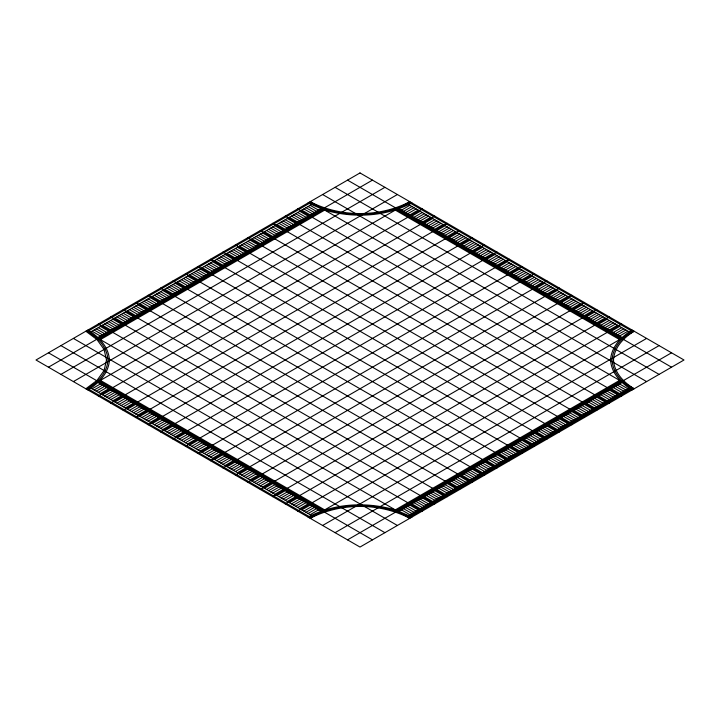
<?xml version="1.0" encoding="UTF-8"?>
<svg xmlns="http://www.w3.org/2000/svg" width="720" height="720" viewBox="0 0 720 720"><rect width="100%" height="100%" fill="white"/><g stroke="black" fill="none" stroke-linecap="round" stroke-linejoin="round"><path stroke-width="1.08" d="M86.886 389.376C97.488 382.824 107.19 373.113 107.964 360C107.19 346.887 97.488 337.176 86.886 330.624M87.921 389.979C98.739 383.292 108.639 373.383 109.431 360C108.639 346.617 98.739 336.708 87.921 330.021M632.079 330.021C621.261 336.708 611.361 346.617 610.569 360C611.361 373.383 621.261 383.292 632.079 389.979M633.114 330.624C622.512 337.176 612.81 346.887 612.036 360C612.81 373.113 622.512 382.824 633.114 389.376M88.821 330.705L309.249 203.436M90.63 332.055L311.598 204.48M97.839 337.482L321.003 208.647M48.465 367.191L372.465 180.135M99.63 338.85L323.37 209.673C352.341 218.394 384.885 217.143 411.921 202.914M100.233 339.705L324.837 210.024M60.921 374.391L384.921 187.326M73.386 381.582L397.386 194.526M92.079 388.782L100.386 383.985M401.535 210.114L409.842 205.317M94.158 389.979L102.465 385.182M403.614 211.311L411.921 206.514M96.228 391.176L104.535 386.379M405.693 212.508L414 207.711M98.307 392.373L106.614 387.576M407.772 213.714L416.079 208.917M100.386 393.579L108.693 388.782M409.842 214.911L418.158 210.114M98.307 395.973L422.307 208.917M102.465 394.776L110.772 389.979M411.921 216.108L420.228 211.311M104.535 395.973L112.842 391.176M414 217.305L422.307 212.508M106.614 397.17L114.921 392.373M416.079 218.502L424.386 213.714M108.693 398.367L117 393.579M418.158 219.708L426.465 214.911M110.772 399.573L119.079 394.776M420.228 220.905L428.535 216.108M112.842 400.77L121.158 395.973M422.307 222.102L430.614 217.305M110.772 403.164L434.772 216.108M114.921 401.967L123.228 397.17M424.386 223.299L432.693 218.502M117 403.164L125.307 398.367M426.465 224.505L434.772 219.708M119.079 404.37L127.386 399.573M428.535 225.702L436.842 220.905M121.158 405.567L129.465 400.77M430.614 226.899L438.921 222.102M123.228 406.764L131.535 401.967M432.693 228.096L441 223.299M125.307 407.961L133.614 403.164M434.772 229.302L443.079 224.505M123.228 410.364L447.228 223.299M127.386 409.167L135.693 404.37M436.842 230.499L445.158 225.702M129.465 410.364L137.772 405.567M438.921 231.696L447.228 226.899M131.535 411.561L139.842 406.764M441 232.893L449.307 228.096M133.614 412.758L141.921 407.961M443.079 234.09L451.386 229.302M135.693 413.964L144 409.167M445.158 235.296L453.465 230.499M137.772 415.161L146.079 410.364M447.228 236.493L455.535 231.696M135.693 417.555L459.693 230.499M139.842 416.358L148.158 411.561M449.307 237.69L457.614 232.893M141.921 417.555L150.228 412.758M451.386 238.887L459.693 234.09M144 418.752L152.307 413.964M453.465 240.093L461.772 235.296M146.079 419.958L154.386 415.161M455.535 241.29L463.842 236.493M148.158 421.155L156.465 416.358M457.614 242.487L465.921 237.69M150.228 422.352L158.535 417.555M459.693 243.684L468 238.887M148.158 424.755L472.158 237.69M152.307 423.549L160.614 418.752M461.772 244.89L470.079 240.093M154.386 424.755L162.693 419.958M463.842 246.087L472.158 241.29M156.465 425.952L164.772 421.155M465.921 247.284L474.228 242.487M158.535 427.149L166.842 422.352M468 248.481L476.307 243.684M160.614 428.346L168.921 423.549M470.079 249.687L478.386 244.89M162.693 429.552L171 424.755M472.158 250.884L480.465 246.087M160.614 431.946L484.614 244.89M164.772 430.749L173.079 425.952M474.228 252.081L482.535 247.284M166.842 431.946L175.158 427.149M476.307 253.278L484.614 248.481M168.921 433.143L177.228 428.346M478.386 254.475L486.693 249.687M171 434.34L179.307 429.552M480.465 255.681L488.772 250.884M173.079 435.546L181.386 430.749M482.535 256.878L490.842 252.081M175.158 436.743L183.465 431.946M484.614 258.075L492.921 253.278M173.079 439.137L497.079 252.081M177.228 437.94L185.535 433.143M486.693 259.272L495 254.475M179.307 439.137L187.614 434.34M488.772 260.478L497.079 255.681M181.386 440.343L189.693 435.546M490.842 261.675L499.158 256.878M183.465 441.54L191.772 436.743M492.921 262.872L501.228 258.075M185.535 442.737L193.842 437.94M495 264.069L503.307 259.272M187.614 443.934L195.921 439.137M497.079 265.275L505.386 260.478M185.535 446.337L509.535 259.272M189.693 445.14L198 440.343M499.158 266.472L507.465 261.675M191.772 446.337L200.079 441.54M501.228 267.669L509.535 262.872M193.842 447.534L202.158 442.737M503.307 268.866L511.614 264.069M195.921 448.731L204.228 443.934M505.386 270.063L513.693 265.275M198 449.937L206.307 445.14M507.465 271.269L515.772 266.472M200.079 451.134L208.386 446.337M509.535 272.466L517.842 267.669M198 453.528L522 266.472M202.158 452.331L210.465 447.534M511.614 273.663L519.921 268.866M204.228 453.528L212.535 448.731M513.693 274.86L522 270.063M206.307 454.725L214.614 449.937M515.772 276.066L524.079 271.269M208.386 455.931L216.693 451.134M517.842 277.263L526.158 272.466M210.465 457.128L218.772 452.331M519.921 278.46L528.228 273.663M212.535 458.325L220.842 453.528M522 279.657L530.307 274.86M210.465 460.728L534.465 273.663M214.614 459.522L222.921 454.725M524.079 280.863L532.386 276.066M216.693 460.728L225 455.931M526.158 282.06L534.465 277.263M218.772 461.925L227.079 457.128M528.228 283.257L536.535 278.46M220.842 463.122L229.158 458.325M530.307 284.454L538.614 279.657M222.921 464.319L231.228 459.522M532.386 285.66L540.693 280.863M225 465.525L233.307 460.728M534.465 286.857L542.772 282.06M222.921 467.919L546.921 280.863M227.079 466.722L235.386 461.925M536.535 288.054L544.842 283.257M229.158 467.919L237.465 463.122M538.614 289.251L546.921 284.454M231.228 469.116L239.535 464.319M540.693 290.448L549 285.66M233.307 470.313L241.614 465.525M542.772 291.654L551.079 286.857M235.386 471.519L243.693 466.722M544.842 292.851L553.158 288.054M237.465 472.716L245.772 467.919M546.921 294.048L555.228 289.251M235.386 475.11L559.386 288.054M239.535 473.913L247.842 469.116M549 295.245L557.307 290.448M241.614 475.11L249.921 470.313M551.079 296.451L559.386 291.654M243.693 476.316L252 471.519M553.158 297.648L561.465 292.851M245.772 477.513L254.079 472.716M555.228 298.845L563.535 294.048M247.842 478.71L256.158 473.913M557.307 300.042L565.614 295.245M249.921 479.907L258.228 475.11M559.386 301.248L567.693 296.451M247.842 482.31L571.842 295.245M252 481.113L260.307 476.316M561.465 302.445L569.772 297.648M254.079 482.31L262.386 477.513M563.535 303.642L571.842 298.845M256.158 483.507L264.465 478.71M565.614 304.839L573.921 300.042M258.228 484.704L266.535 479.907M567.693 306.036L576 301.248M260.307 485.91L268.614 481.113M569.772 307.242L578.079 302.445M262.386 487.107L270.693 482.31M571.842 308.439L580.158 303.642M260.307 489.501L584.307 302.445M264.465 488.304L272.772 483.507M573.921 309.636L582.228 304.839M266.535 489.501L274.842 484.704M576 310.833L584.307 306.036M268.614 490.698L276.921 485.91M578.079 312.039L586.386 307.242M270.693 491.904L279 487.107M580.158 313.236L588.465 308.439M272.772 493.101L281.079 488.304M582.228 314.433L590.535 309.636M274.842 494.298L283.158 489.501M584.307 315.63L592.614 310.833M272.772 496.701L596.772 309.636M276.921 495.495L285.228 490.698M586.386 316.836L594.693 312.039M279 496.701L287.307 491.904M588.465 318.033L596.772 313.236M281.079 497.898L289.386 493.101M590.535 319.23L598.842 314.433M283.158 499.095L291.465 494.298M592.614 320.427L600.921 315.63M285.228 500.292L293.535 495.495M594.693 321.633L603 316.836M287.307 501.498L295.614 496.701M596.772 322.83L605.079 318.033M285.228 503.892L609.228 316.836M289.386 502.695L297.693 497.898M598.842 324.027L607.158 319.23M291.465 503.892L299.772 499.095M600.921 325.224L609.228 320.427M293.535 505.089L301.842 500.292M603 326.421L611.307 321.633M295.614 506.286L303.921 501.498M605.079 327.627L613.386 322.83M297.693 507.492L306 502.695M607.158 328.824L615.465 324.027M299.772 508.689L308.079 503.892M609.228 330.021L617.535 325.224M297.693 511.083L621.693 324.027M301.842 509.886L310.158 505.089M611.307 331.218L619.614 326.421M303.921 511.083L312.228 506.286M613.386 332.424L621.693 327.627M306 512.289L314.307 507.492M615.465 333.621L623.772 328.824M308.079 513.486L316.386 508.689M617.535 334.818L625.842 330.021M310.158 514.683L318.465 509.886M619.614 336.015L627.921 331.218M322.614 525.474L646.614 338.418M335.079 532.674L659.079 345.609M395.163 509.976L619.767 380.295M308.079 517.086C335.142 502.839 367.722 501.615 396.711 510.345L620.37 381.15M347.535 539.865L671.535 352.809M398.997 511.353L622.161 382.518M408.402 515.52L629.37 387.945M409.572 516.042L630.27 388.62M410.751 516.564L631.179 389.295M410.886 202.32C379.602 218.43 340.398 218.43 309.114 202.32M309.114 517.68C340.398 501.57 379.602 501.57 410.886 517.68M308.079 202.914L323.289 209.655M396.711 510.345L411.921 517.086M410.751 203.436L631.179 330.705M408.402 204.48L629.37 332.055M398.997 208.647L622.161 337.482M347.535 180.135L671.535 367.191M396.63 209.673L620.37 338.85M395.163 210.024L619.767 339.705M335.079 187.326L659.079 374.391M322.614 194.526L646.614 381.582M310.158 205.317L318.465 210.114M619.614 383.985L627.921 388.782M308.079 206.514L316.386 211.311M617.535 385.182L625.842 389.979M306 207.711L314.307 212.508M615.465 386.379L623.772 391.176M303.921 208.917L312.228 213.714M613.386 387.576L621.693 392.373M301.842 210.114L310.158 214.911M611.307 388.782L619.614 393.579M297.693 208.917L621.693 395.973M299.772 211.311L308.079 216.108M609.228 389.979L617.535 394.776M297.693 212.508L306 217.305M607.158 391.176L615.465 395.973M295.614 213.714L303.921 218.502M605.079 392.373L613.386 397.17M293.535 214.911L301.842 219.708M603 393.579L611.307 398.367M291.465 216.108L299.772 220.905M600.921 394.776L609.228 399.573M289.386 217.305L297.693 222.102M598.842 395.973L607.158 400.77M285.228 216.108L609.228 403.164M287.307 218.502L295.614 223.299M596.772 397.17L605.079 401.967M285.228 219.708L293.535 224.505M594.693 398.367L603 403.164M283.158 220.905L291.465 225.702M592.614 399.573L600.921 404.37M281.079 222.102L289.386 226.899M590.535 400.77L598.842 405.567M279 223.299L287.307 228.096M588.465 401.967L596.772 406.764M276.921 224.505L285.228 229.302M586.386 403.164L594.693 407.961M272.772 223.299L596.772 410.364M274.842 225.702L283.158 230.499M584.307 404.37L592.614 409.167M272.772 226.899L281.079 231.696M582.228 405.567L590.535 410.364M270.693 228.096L279 232.893M580.158 406.764L588.465 411.561M268.614 229.302L276.921 234.09M578.079 407.961L586.386 412.758M266.535 230.499L274.842 235.296M576 409.167L584.307 413.964M264.465 231.696L272.772 236.493M573.921 410.364L582.228 415.161M260.307 230.499L584.307 417.555M262.386 232.893L270.693 237.69M571.842 411.561L580.158 416.358M260.307 234.09L268.614 238.887M569.772 412.758L578.079 417.555M258.228 235.296L266.535 240.093M567.693 413.964L576 418.752M256.158 236.493L264.465 241.29M565.614 415.161L573.921 419.958M254.079 237.69L262.386 242.487M563.535 416.358L571.842 421.155M252 238.887L260.307 243.684M561.465 417.555L569.772 422.352M247.842 237.69L571.842 424.755M249.921 240.093L258.228 244.89M559.386 418.752L567.693 423.549M247.842 241.29L256.158 246.087M557.307 419.958L565.614 424.755M245.772 242.487L254.079 247.284M555.228 421.155L563.535 425.952M243.693 243.684L252 248.481M553.158 422.352L561.465 427.149M241.614 244.89L249.921 249.687M551.079 423.549L559.386 428.346M239.535 246.087L247.842 250.884M549 424.755L557.307 429.552M235.386 244.89L559.386 431.946M237.465 247.284L245.772 252.081M546.921 425.952L555.228 430.749M235.386 248.481L243.693 253.278M544.842 427.149L553.158 431.946M233.307 249.687L241.614 254.475M542.772 428.346L551.079 433.143M231.228 250.884L239.535 255.681M540.693 429.552L549 434.34M229.158 252.081L237.465 256.878M538.614 430.749L546.921 435.546M227.079 253.278L235.386 258.075M536.535 431.946L544.842 436.743M222.921 252.081L546.921 439.137M225 254.475L233.307 259.272M534.465 433.143L542.772 437.94M222.921 255.681L231.228 260.478M532.386 434.34L540.693 439.137M220.842 256.878L229.158 261.675M530.307 435.546L538.614 440.343M218.772 258.075L227.079 262.872M528.228 436.743L536.535 441.54M216.693 259.272L225 264.069M526.158 437.94L534.465 442.737M214.614 260.478L222.921 265.275M524.079 439.137L532.386 443.934M210.465 259.272L534.465 446.337M212.535 261.675L220.842 266.472M522 440.343L530.307 445.14M210.465 262.872L218.772 267.669M519.921 441.54L528.228 446.337M208.386 264.069L216.693 268.866M517.842 442.737L526.158 447.534M206.307 265.275L214.614 270.063M515.772 443.934L524.079 448.731M204.228 266.472L212.535 271.269M513.693 445.14L522 449.937M202.158 267.669L210.465 272.466M511.614 446.337L519.921 451.134M198 266.472L522 453.528M200.079 268.866L208.386 273.663M509.535 447.534L517.842 452.331M198 270.063L206.307 274.86M507.465 448.731L515.772 453.528M195.921 271.269L204.228 276.066M505.386 449.937L513.693 454.725M193.842 272.466L202.158 277.263M503.307 451.134L511.614 455.931M191.772 273.663L200.079 278.46M501.228 452.331L509.535 457.128M189.693 274.86L198 279.657M499.158 453.528L507.465 458.325M185.535 273.663L509.535 460.728M187.614 276.066L195.921 280.863M497.079 454.725L505.386 459.522M185.535 277.263L193.842 282.06M495 455.931L503.307 460.728M183.465 278.46L191.772 283.257M492.921 457.128L501.228 461.925M181.386 279.657L189.693 284.454M490.842 458.325L499.158 463.122M179.307 280.863L187.614 285.66M488.772 459.522L497.079 464.319M177.228 282.06L185.535 286.857M486.693 460.728L495 465.525M173.079 280.863L497.079 467.919M175.158 283.257L183.465 288.054M484.614 461.925L492.921 466.722M173.079 284.454L181.386 289.251M482.535 463.122L490.842 467.919M171 285.66L179.307 290.448M480.465 464.319L488.772 469.116M168.921 286.857L177.228 291.654M478.386 465.525L486.693 470.313M166.842 288.054L175.158 292.851M476.307 466.722L484.614 471.519M164.772 289.251L173.079 294.048M474.228 467.919L482.535 472.716M160.614 288.054L484.614 475.11M162.693 290.448L171 295.245M472.158 469.116L480.465 473.913M160.614 291.654L168.921 296.451M470.079 470.313L478.386 475.11M158.535 292.851L166.842 297.648M468 471.519L476.307 476.316M156.465 294.048L164.772 298.845M465.921 472.716L474.228 477.513M154.386 295.245L162.693 300.042M463.842 473.913L472.158 478.71M152.307 296.451L160.614 301.248M461.772 475.11L470.079 479.907M148.158 295.245L472.158 482.31M150.228 297.648L158.535 302.445M459.693 476.316L468 481.113M148.158 298.845L156.465 303.642M457.614 477.513L465.921 482.31M146.079 300.042L154.386 304.839M455.535 478.71L463.842 483.507M144 301.248L152.307 306.036M453.465 479.907L461.772 484.704M141.921 302.445L150.228 307.242M451.386 481.113L459.693 485.91M139.842 303.642L148.158 308.439M449.307 482.31L457.614 487.107M135.693 302.445L459.693 489.501M137.772 304.839L146.079 309.636M447.228 483.507L455.535 488.304M135.693 306.036L144 310.833M445.158 484.704L453.465 489.501M133.614 307.242L141.921 312.039M443.079 485.91L451.386 490.698M131.535 308.439L139.842 313.236M441 487.107L449.307 491.904M129.465 309.636L137.772 314.433M438.921 488.304L447.228 493.101M127.386 310.833L135.693 315.63M436.842 489.501L445.158 494.298M123.228 309.636L447.228 496.701M125.307 312.039L133.614 316.836M434.772 490.698L443.079 495.495M123.228 313.236L131.535 318.033M432.693 491.904L441 496.701M121.158 314.433L129.465 319.23M430.614 493.101L438.921 497.898M119.079 315.63L127.386 320.427M428.535 494.298L436.842 499.095M117 316.836L125.307 321.633M426.465 495.495L434.772 500.292M114.921 318.033L123.228 322.83M424.386 496.701L432.693 501.498M110.772 316.836L434.772 503.892M112.842 319.23L121.158 324.027M422.307 497.898L430.614 502.695M110.772 320.427L119.079 325.224M420.228 499.095L428.535 503.892M108.693 321.633L117 326.421M418.158 500.292L426.465 505.089M106.614 322.83L114.921 327.627M416.079 501.498L424.386 506.286M104.535 324.027L112.842 328.824M414 502.695L422.307 507.492M102.465 325.224L110.772 330.021M411.921 503.892L420.228 508.689M98.307 324.027L422.307 511.083M100.386 326.421L108.693 331.218M409.842 505.089L418.158 509.886M98.307 327.627L106.614 332.424M407.772 506.286L416.079 511.083M96.228 328.824L104.535 333.621M405.693 507.492L414 512.289M94.158 330.021L102.465 334.818M403.614 508.689L411.921 513.486M92.079 331.218L100.386 336.015M401.535 509.886L409.842 514.683M73.386 338.418L397.386 525.474M60.921 345.609L384.921 532.674M100.233 380.295L324.837 509.976M99.63 381.15L323.37 510.327M48.465 352.809L372.465 539.865M97.839 382.518L321.003 511.353M90.63 387.945L311.598 515.52M88.821 389.295L309.249 516.564M106.497 360L104.094 370.53L97.047 380.349L85.842 388.782L409.842 201.717C379.197 217.503 340.803 217.503 310.158 201.717L634.158 388.782C623.772 382.365 614.268 372.852 613.503 360C614.268 347.148 623.772 337.635 634.158 331.218L310.158 518.283C340.803 502.497 379.197 502.497 409.842 518.283L85.842 331.218L97.047 339.651L104.094 349.47L106.497 360M360 172.944L36 360L360 547.056L684 360L360 172.944"/></g></svg>
